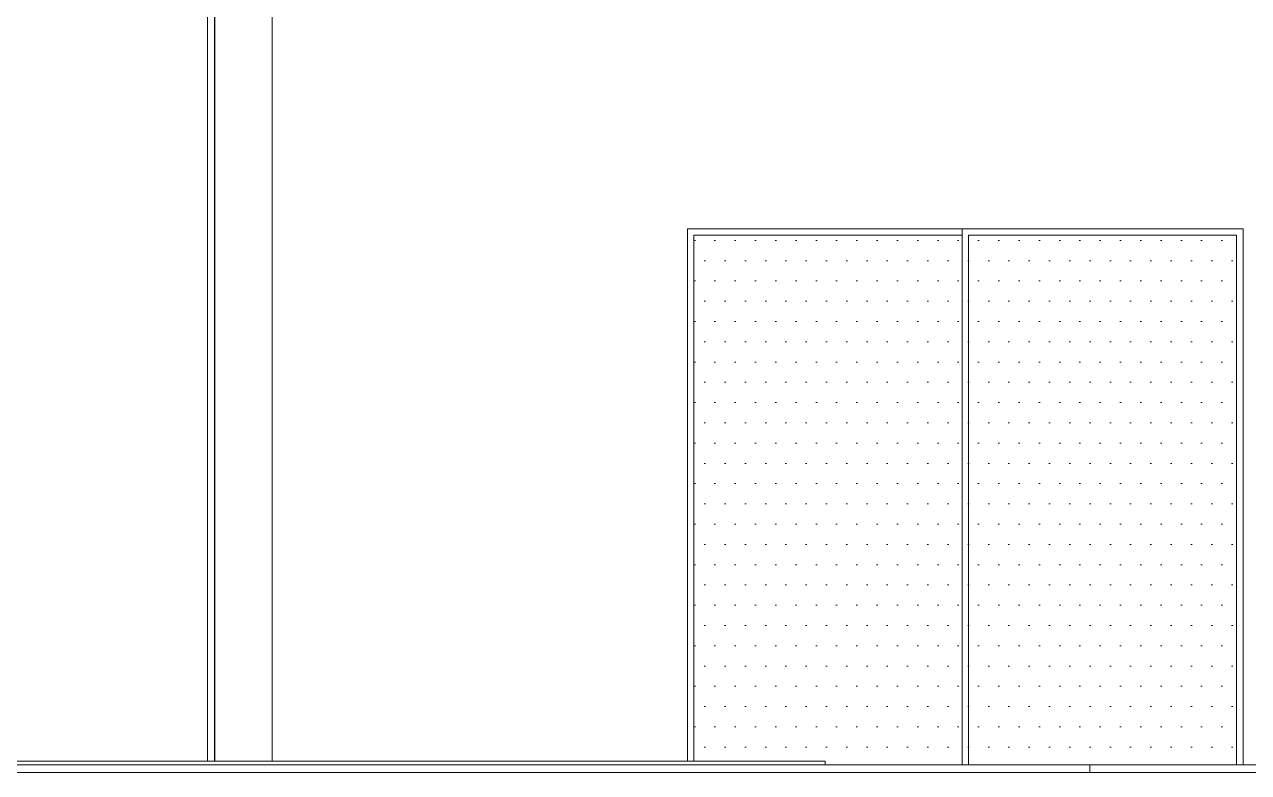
# Model space of a CAD drawing. Header units: millimetres. Extents: x 19901 to 56688, y 13732 to 29551.
# Drawn here: x 31293.7 to 31772.8, y 20711.8 to 21004.8 of the extents above; entities that cross this region are included whole.
import ezdxf

# ---------------------------------------------------------------- set-up
doc = ezdxf.new("R2010")
doc.units = ezdxf.units.MM
for name, color, linetype, lineweight in [('A-DOOR-FULL', 4, 'Continuous', 18), ('MURO', 1, 'Continuous', 25), ('vetro', 140, 'Continuous', 15), ('Wall', 7, 'Continuous', 20)]:
    doc.layers.add(name, color=color, linetype=linetype, lineweight=lineweight)

msp = doc.modelspace()

# ---------------------------------------------------------------- hatches: boundary and pattern name
at = {"layer": 'Wall'}
h = msp.add_hatch(dxfattribs=at)
h.set_pattern_fill('DOTS', color=4, scale=5)
h.set_pattern_definition([(0, (-15465.7075, 2140.087), (3.96875, 7.9375), [0, -7.9375])])
h.paths.add_polyline_path([(31555.69, 20714.82), (31660.69, 20714.82), (31660.69, 20922.32), (31555.69, 20922.32)])
h.paths.add_polyline_path([(31663.19, 20714.82), (31768.19, 20714.82), (31768.19, 20922.32), (31663.19, 20922.32)])

# ---------------------------------------------------------------- linework, layer by layer
at = {"layer": 'A-DOOR-FULL'}
for p, q in [((31553.19, 20924.82), (31553.19, 20716.32)), ((31553.19, 20924.82), (31770.69, 20924.82)), ((31660.69, 20924.82), (31660.69, 20714.82)), ((31770.69, 20924.82), (31770.69, 20714.82)), ((31555.69, 20922.32), (31555.69, 20716.32)), ((31555.69, 20922.32), (31660.69, 20922.32)), ((31663.19, 20922.32), (31663.19, 20714.82)), ((31663.19, 20922.32), (31768.19, 20922.32)), ((31768.19, 20922.32), (31768.19, 20714.82))]:
    msp.add_line(p, q, dxfattribs=at)
at = {"layer": 'MURO'}
msp.add_line((31368.02, 21341.82), (31368.02, 20716.32), dxfattribs=at)
at = {"layer": 'vetro'}
msp.add_line((31365.32, 21311.82), (31365.32, 20716.32), dxfattribs=at)
at = {"layer": 'Wall'}
for p, q in [((31390.69, 21019.82), (31390.69, 20716.32)), ((31390.69, 20716.32), (31390.69, 21019.82)), ((31038.69, 20714.82), (32190.69, 20714.82)), ((31067.14, 20716.32), (31607.14, 20716.32)), ((31607.14, 20716.32), (31607.14, 20714.82)), ((31710.69, 20714.82), (31710.69, 20711.82)), ((30482.32, 20711.82), (33089.66, 20711.82))]:
    msp.add_line(p, q, dxfattribs=at)

doc.saveas('drawing.dxf')
